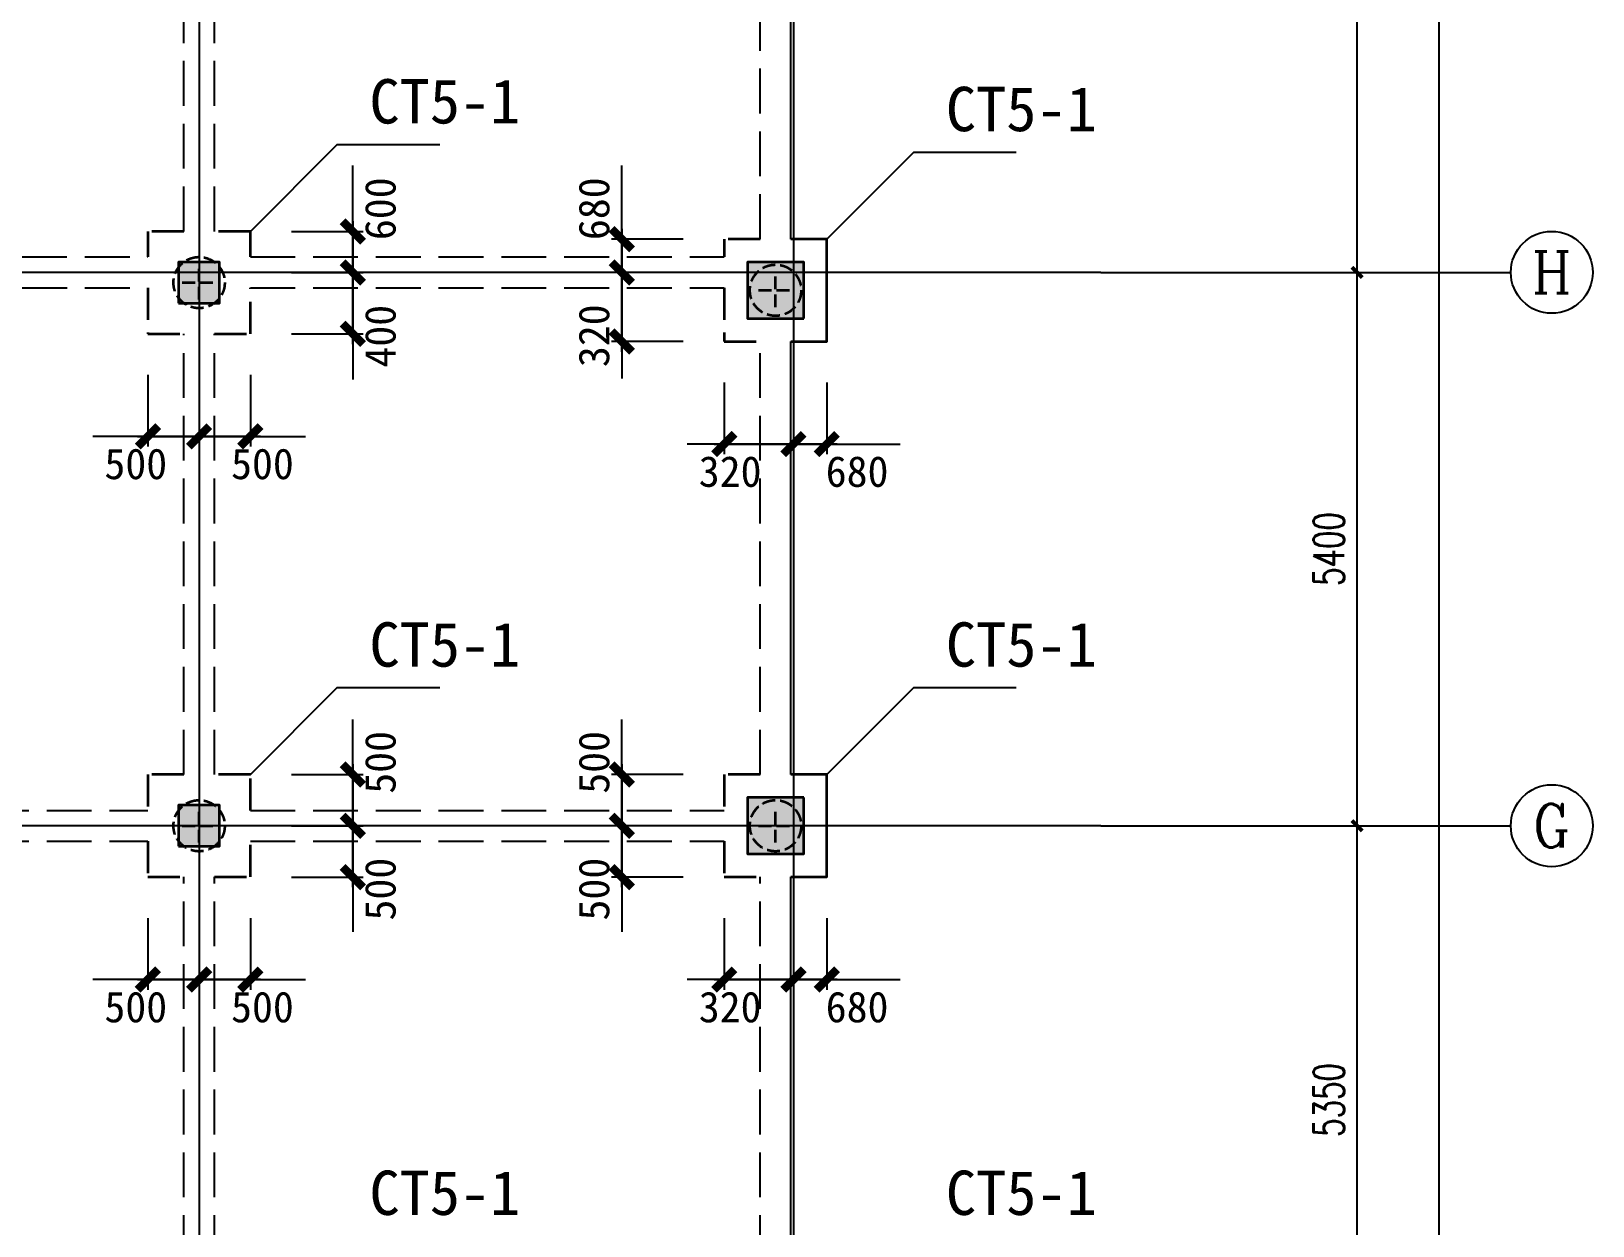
# Model space of a CAD drawing. Header units: millimetres. Extents: x -8252 to 341964, y -299084 to 206355.
# Drawn here: x 211995 to 227233, y 33313 to 44969 of the extents above; entities that cross this region are included whole.
import ezdxf
from ezdxf.enums import TextEntityAlignment as Align

# ---------------------------------------------------------------- set-up
doc = ezdxf.new("R2010")
doc.units = ezdxf.units.MM
doc.header["$LTSCALE"] = 500
doc.header["$PDMODE"] = 2
doc.header["$PDSIZE"] = 200
doc.linetypes.add('DASH', pattern=[0.35, 0.25, -0.1])
doc.linetypes.add('DASHDOT', pattern=[25.4, 12.7, -6.35, 0, -6.35])
for name, color, linetype in [('AXIS', 3, 'Continuous'), ('AXIS_TEXT', 7, 'Continuous'), ('dim____', 70, 'Continuous'), ('DOTE', 20, 'DASHDOT'), ('txt', 7, 'Continuous')]:
    doc.layers.add(name, color=color, linetype=linetype)
for name, color, linetype, lineweight in [('kz', 50, 'Continuous', 25), ('s117', 4, 'Continuous', 25), ('s121', 2, 'Continuous', 35), ('zkz', 200, 'Continuous', 35)]:
    doc.layers.add(name, color=color, linetype=linetype, lineweight=lineweight)
doc.styles.add('_TCH_AXIS', font='COMPLEX', dxfattribs={"bigfont": 'GBCBIG'})
doc.styles.add('_TCH_DIM_T3', font='SIMPLEX', dxfattribs={"width": 0.705882, "bigfont": 'GBCBIG'})
doc.styles.add('COMPLEX', font='COMPLEX')
doc.styles.add('宋体', font='')
doc.styles.get('宋体').set_extended_font_data('宋体')
doc.dimstyles.new('_TCH_ARCH&&100', dxfattribs={"dimtxt": 297.5, "dimasz": 100, "dimexe": 250, "dimexo": 300, "dimgap": 126.25, "dimtad": 1, "dimdec": 0, "dimzin": 0, "dimdsep": 46, "dimtxsty": '_TCH_DIM_T3', "dimblk": 'ARCHTICK', "dimcen": 0.09, "dimclrt": 7, "dimazin": 2, "dimtfac": 1, "dimtdec": 0, "dimtix": 1, "dimtmove": 2, "dimatfit": 3, "dimfxl": 100, "dimtolj": 1, "dimtzin": 0, "dimarcsym": 0})
doc.dimstyles.new('ISO-25', dxfattribs={"dimtxt": 2.5, "dimasz": 2.5, "dimexe": 1.25, "dimexo": 0.625, "dimtad": 1, "dimtxsty": 'Standard', "dimcen": 2.5, "dimadec": 0, "dimazin": 0, "dimtfac": 1, "dimtmove": 0, "dimatfit": 3, "dimfxl": 1, "dimarcsym": 0})

# ---------------------------------------------------------------- blocks, each defined once
blk = doc.blocks.new('_ArchTick')
at = {"color": 0, "linetype": 'ByBlock', "const_width": 0.4}
blk.add_lwpolyline([(-0.5, -0.5), (0.5, 0.5)], dxfattribs=at)
blk = doc.blocks.new('*D48')
at = {"layer": 'Defpoints', "color": 0, "transparency": 16777216}
for p in [(218758, 41941), (219433, 41941), (219433, 40941)]:
    blk.add_point(p, dxfattribs=at)
at = {"layer": 'dim____', "color": 0, "lineweight": -2, "transparency": 16777216}
for p, q in [((218758, 41541), (218758, 40841)), ((219433, 41541), (219433, 40841)), ((218658, 40941), (219433, 40941)), ((219433, 40941), (220475, 40941))]:
    blk.add_line(p, q, dxfattribs=at)
at = {"layer": 'dim____', "color": 0, "lineweight": -2, "transparency": 16777216, "xscale": 200, "yscale": 200, "zscale": 200, "rotation": 180}
blk.add_blockref('_ArchTick', (218758, 40941), dxfattribs=at)
at = {"layer": 'dim____', "color": 0, "lineweight": -2, "transparency": 16777216, "xscale": 200, "yscale": 200, "zscale": 200}
blk.add_blockref('_ArchTick', (219433, 40941), dxfattribs=at)
at = {"layer": 'dim____', "color": 7, "transparency": 16777216, "insert": (220054, 40671), "char_height": 300, "attachment_point": 5, "style": '宋体'}
blk.add_mtext('680', dxfattribs=at)
blk = doc.blocks.new('*D49')
at = {"layer": 'Defpoints', "color": 0, "transparency": 16777216}
for p in [(219433, 41941), (219758, 41941), (219433, 40941)]:
    blk.add_point(p, dxfattribs=at)
at = {"layer": 'dim____', "color": 0, "lineweight": -2, "transparency": 16777216}
for p, q in [((219433, 41541), (219433, 40841)), ((219758, 41541), (219758, 40841)), ((219433, 40941), (218396, 40941)), ((219858, 40941), (219433, 40941))]:
    blk.add_line(p, q, dxfattribs=at)
at = {"layer": 'dim____', "color": 0, "lineweight": -2, "transparency": 16777216, "xscale": 200, "yscale": 200, "zscale": 200, "rotation": 180}
blk.add_blockref('_ArchTick', (219433, 40941), dxfattribs=at)
at = {"layer": 'dim____', "color": 0, "lineweight": -2, "transparency": 16777216, "xscale": 200, "yscale": 200, "zscale": 200}
blk.add_blockref('_ArchTick', (219758, 40941), dxfattribs=at)
at = {"layer": 'dim____', "color": 7, "transparency": 16777216, "insert": (218815, 40671), "char_height": 300, "attachment_point": 5, "style": '宋体'}
blk.add_mtext('320', dxfattribs=at)
blk = doc.blocks.new('*D50')
at = {"layer": 'Defpoints', "color": 0, "transparency": 16777216}
for p in [(218758, 42941), (217758, 42616), (218758, 42616)]:
    blk.add_point(p, dxfattribs=at)
at = {"layer": 'dim____', "color": 0, "lineweight": -2, "transparency": 16777216}
for p, q in [((217758, 43041), (217758, 42616)), ((218358, 42941), (217658, 42941)), ((218358, 42616), (217658, 42616)), ((217758, 42616), (217758, 41580))]:
    blk.add_line(p, q, dxfattribs=at)
at = {"layer": 'dim____', "color": 0, "lineweight": -2, "transparency": 16777216, "xscale": 200, "yscale": 200, "zscale": 200}
for p, rotation in [((217758, 42941), 90), ((217758, 42616), 270)]:
    blk.add_blockref('_ArchTick', p, dxfattribs=dict(at, rotation=rotation))
at = {"layer": 'dim____', "color": 7, "transparency": 16777216, "insert": (217488, 41998), "char_height": 300, "attachment_point": 5, "rotation": 90, "style": '宋体'}
blk.add_mtext('320', dxfattribs=at)
blk = doc.blocks.new('*D51')
at = {"layer": 'Defpoints', "color": 0, "transparency": 16777216}
for p in [(217758, 42616), (218758, 42616), (218758, 41941)]:
    blk.add_point(p, dxfattribs=at)
at = {"layer": 'dim____', "color": 0, "lineweight": -2, "transparency": 16777216}
for p, q in [((217758, 42616), (217758, 43658)), ((218358, 42616), (217658, 42616)), ((217758, 41841), (217758, 42616)), ((218358, 41941), (217658, 41941))]:
    blk.add_line(p, q, dxfattribs=at)
at = {"layer": 'dim____', "color": 0, "lineweight": -2, "transparency": 16777216, "xscale": 200, "yscale": 200, "zscale": 200}
for p, rotation in [((217758, 42616), 90), ((217758, 41941), 270)]:
    blk.add_blockref('_ArchTick', p, dxfattribs=dict(at, rotation=rotation))
at = {"layer": 'dim____', "color": 7, "transparency": 16777216, "insert": (217488, 43237), "char_height": 300, "attachment_point": 5, "rotation": 90, "style": '宋体'}
blk.add_mtext('680', dxfattribs=at)
blk = doc.blocks.new('*D52')
at = {"layer": 'Defpoints', "color": 0, "transparency": 16777216}
for p in [(218758, 37716), (217758, 37216), (218758, 37216)]:
    blk.add_point(p, dxfattribs=at)
at = {"layer": 'dim____', "color": 0, "lineweight": -2, "transparency": 16777216}
for p, q in [((217758, 37816), (217758, 37216)), ((218358, 37716), (217658, 37716)), ((218358, 37216), (217658, 37216)), ((217758, 37216), (217758, 36180))]:
    blk.add_line(p, q, dxfattribs=at)
at = {"layer": 'dim____', "color": 0, "lineweight": -2, "transparency": 16777216, "xscale": 200, "yscale": 200, "zscale": 200}
for p, rotation in [((217758, 37716), 90), ((217758, 37216), 270)]:
    blk.add_blockref('_ArchTick', p, dxfattribs=dict(at, rotation=rotation))
at = {"layer": 'dim____', "color": 7, "transparency": 16777216, "insert": (217488, 36598), "char_height": 300, "attachment_point": 5, "rotation": 90, "style": '宋体'}
blk.add_mtext('500', dxfattribs=at)
blk = doc.blocks.new('*D53')
at = {"layer": 'Defpoints', "color": 0, "transparency": 16777216}
for p in [(217758, 37216), (218758, 37216), (218758, 36716)]:
    blk.add_point(p, dxfattribs=at)
at = {"layer": 'dim____', "color": 0, "lineweight": -2, "transparency": 16777216}
for p, q in [((217758, 37216), (217758, 38253)), ((218358, 37216), (217658, 37216)), ((217758, 36616), (217758, 37216)), ((218358, 36716), (217658, 36716))]:
    blk.add_line(p, q, dxfattribs=at)
at = {"layer": 'dim____', "color": 0, "lineweight": -2, "transparency": 16777216, "xscale": 200, "yscale": 200, "zscale": 200}
for p, rotation in [((217758, 37216), 90), ((217758, 36716), 270)]:
    blk.add_blockref('_ArchTick', p, dxfattribs=dict(at, rotation=rotation))
at = {"layer": 'dim____', "color": 7, "transparency": 16777216, "insert": (217488, 37835), "char_height": 300, "attachment_point": 5, "rotation": 90, "style": '宋体'}
blk.add_mtext('500', dxfattribs=at)
blk = doc.blocks.new('*D54')
at = {"layer": 'Defpoints', "color": 0, "transparency": 16777216}
for p in [(218758, 36716), (219433, 36716), (219433, 35716)]:
    blk.add_point(p, dxfattribs=at)
at = {"layer": 'dim____', "color": 0, "lineweight": -2, "transparency": 16777216}
for p, q in [((218758, 36316), (218758, 35616)), ((219433, 36316), (219433, 35616)), ((218658, 35716), (219433, 35716)), ((219433, 35716), (220475, 35716))]:
    blk.add_line(p, q, dxfattribs=at)
at = {"layer": 'dim____', "color": 0, "lineweight": -2, "transparency": 16777216, "xscale": 200, "yscale": 200, "zscale": 200, "rotation": 180}
blk.add_blockref('_ArchTick', (218758, 35716), dxfattribs=at)
at = {"layer": 'dim____', "color": 0, "lineweight": -2, "transparency": 16777216, "xscale": 200, "yscale": 200, "zscale": 200}
blk.add_blockref('_ArchTick', (219433, 35716), dxfattribs=at)
at = {"layer": 'dim____', "color": 7, "transparency": 16777216, "insert": (220054, 35446), "char_height": 300, "attachment_point": 5, "style": '宋体'}
blk.add_mtext('680', dxfattribs=at)
blk = doc.blocks.new('*D55')
at = {"layer": 'Defpoints', "color": 0, "transparency": 16777216}
for p in [(219433, 36716), (219758, 36716), (219433, 35716)]:
    blk.add_point(p, dxfattribs=at)
at = {"layer": 'dim____', "color": 0, "lineweight": -2, "transparency": 16777216}
for p, q in [((219433, 36316), (219433, 35616)), ((219758, 36316), (219758, 35616)), ((219433, 35716), (218396, 35716)), ((219858, 35716), (219433, 35716))]:
    blk.add_line(p, q, dxfattribs=at)
at = {"layer": 'dim____', "color": 0, "lineweight": -2, "transparency": 16777216, "xscale": 200, "yscale": 200, "zscale": 200, "rotation": 180}
blk.add_blockref('_ArchTick', (219433, 35716), dxfattribs=at)
at = {"layer": 'dim____', "color": 0, "lineweight": -2, "transparency": 16777216, "xscale": 200, "yscale": 200, "zscale": 200}
blk.add_blockref('_ArchTick', (219758, 35716), dxfattribs=at)
at = {"layer": 'dim____', "color": 7, "transparency": 16777216, "insert": (218815, 35446), "char_height": 300, "attachment_point": 5, "style": '宋体'}
blk.add_mtext('320', dxfattribs=at)
blk = doc.blocks.new('*D258')
at = {"layer": 'Defpoints', "color": 0, "transparency": 16777216}
for p in [(214133, 42616), (215133, 42616), (214133, 42016)]:
    blk.add_point(p, dxfattribs=at)
at = {"layer": 'dim____', "color": 0, "lineweight": -2, "transparency": 16777216}
for p, q in [((215133, 42616), (215133, 43658)), ((214533, 42616), (215233, 42616)), ((215133, 41916), (215133, 42616)), ((214533, 42016), (215233, 42016))]:
    blk.add_line(p, q, dxfattribs=at)
at = {"layer": 'dim____', "color": 0, "lineweight": -2, "transparency": 16777216, "xscale": 200, "yscale": 200, "zscale": 200}
for p, rotation in [((215133, 42616), 90), ((215133, 42016), 270)]:
    blk.add_blockref('_ArchTick', p, dxfattribs=dict(at, rotation=rotation))
at = {"layer": 'dim____', "color": 7, "transparency": 16777216, "insert": (215403, 43237), "char_height": 300, "attachment_point": 5, "rotation": 90, "style": '宋体'}
blk.add_mtext('600', dxfattribs=at)
blk = doc.blocks.new('*D259')
at = {"layer": 'Defpoints', "color": 0, "transparency": 16777216}
for p in [(214133, 43016), (214133, 42616), (215133, 42616)]:
    blk.add_point(p, dxfattribs=at)
at = {"layer": 'dim____', "color": 0, "lineweight": -2, "transparency": 16777216}
for p, q in [((214533, 43016), (215233, 43016)), ((215133, 43116), (215133, 42616)), ((214533, 42616), (215233, 42616)), ((215133, 42616), (215133, 41570))]:
    blk.add_line(p, q, dxfattribs=at)
at = {"layer": 'dim____', "color": 0, "lineweight": -2, "transparency": 16777216, "xscale": 200, "yscale": 200, "zscale": 200}
for p, rotation in [((215133, 43016), 90), ((215133, 42616), 270)]:
    blk.add_blockref('_ArchTick', p, dxfattribs=dict(at, rotation=rotation))
at = {"layer": 'dim____', "color": 7, "transparency": 16777216, "insert": (215403, 41993), "char_height": 300, "attachment_point": 5, "rotation": 90, "style": '宋体'}
blk.add_mtext('400', dxfattribs=at)
blk = doc.blocks.new('*D260')
at = {"layer": 'Defpoints', "color": 0, "transparency": 16777216}
for p in [(213133, 42016), (213633, 42016), (213633, 41016)]:
    blk.add_point(p, dxfattribs=at)
at = {"layer": 'dim____', "color": 0, "lineweight": -2, "transparency": 16777216}
for p, q in [((213133, 41616), (213133, 40916)), ((213633, 41616), (213633, 40916)), ((213033, 41016), (213633, 41016)), ((213633, 41016), (214670, 41016))]:
    blk.add_line(p, q, dxfattribs=at)
at = {"layer": 'dim____', "color": 0, "lineweight": -2, "transparency": 16777216, "xscale": 200, "yscale": 200, "zscale": 200, "rotation": 180}
blk.add_blockref('_ArchTick', (213133, 41016), dxfattribs=at)
at = {"layer": 'dim____', "color": 0, "lineweight": -2, "transparency": 16777216, "xscale": 200, "yscale": 200, "zscale": 200}
blk.add_blockref('_ArchTick', (213633, 41016), dxfattribs=at)
at = {"layer": 'dim____', "color": 7, "transparency": 16777216, "insert": (214251, 40746), "char_height": 300, "attachment_point": 5, "style": '宋体'}
blk.add_mtext('500', dxfattribs=at)
blk = doc.blocks.new('*D261')
at = {"layer": 'Defpoints', "color": 0, "transparency": 16777216}
for p in [(213633, 42016), (214133, 42016), (213633, 41016)]:
    blk.add_point(p, dxfattribs=at)
at = {"layer": 'dim____', "color": 0, "lineweight": -2, "transparency": 16777216}
for p, q in [((213633, 41616), (213633, 40916)), ((214133, 41616), (214133, 40916)), ((213633, 41016), (212596, 41016)), ((214233, 41016), (213633, 41016))]:
    blk.add_line(p, q, dxfattribs=at)
at = {"layer": 'dim____', "color": 0, "lineweight": -2, "transparency": 16777216, "xscale": 200, "yscale": 200, "zscale": 200, "rotation": 180}
blk.add_blockref('_ArchTick', (213633, 41016), dxfattribs=at)
at = {"layer": 'dim____', "color": 0, "lineweight": -2, "transparency": 16777216, "xscale": 200, "yscale": 200, "zscale": 200}
blk.add_blockref('_ArchTick', (214133, 41016), dxfattribs=at)
at = {"layer": 'dim____', "color": 7, "transparency": 16777216, "insert": (213015, 40746), "char_height": 300, "attachment_point": 5, "style": '宋体'}
blk.add_mtext('500', dxfattribs=at)
blk = doc.blocks.new('*D262')
at = {"layer": 'Defpoints', "color": 0, "transparency": 16777216}
for p in [(214133, 37216), (215133, 37216), (214133, 36716)]:
    blk.add_point(p, dxfattribs=at)
at = {"layer": 'dim____', "color": 0, "lineweight": -2, "transparency": 16777216}
for p, q in [((215133, 37216), (215133, 38253)), ((214533, 37216), (215233, 37216)), ((215133, 36616), (215133, 37216)), ((214533, 36716), (215233, 36716))]:
    blk.add_line(p, q, dxfattribs=at)
at = {"layer": 'dim____', "color": 0, "lineweight": -2, "transparency": 16777216, "xscale": 200, "yscale": 200, "zscale": 200}
for p, rotation in [((215133, 37216), 90), ((215133, 36716), 270)]:
    blk.add_blockref('_ArchTick', p, dxfattribs=dict(at, rotation=rotation))
at = {"layer": 'dim____', "color": 7, "transparency": 16777216, "insert": (215403, 37835), "char_height": 300, "attachment_point": 5, "rotation": 90, "style": '宋体'}
blk.add_mtext('500', dxfattribs=at)
blk = doc.blocks.new('*D263')
at = {"layer": 'Defpoints', "color": 0, "transparency": 16777216}
for p in [(214133, 37716), (214133, 37216), (215133, 37216)]:
    blk.add_point(p, dxfattribs=at)
at = {"layer": 'dim____', "color": 0, "lineweight": -2, "transparency": 16777216}
for p, q in [((215133, 37816), (215133, 37216)), ((214533, 37716), (215233, 37716)), ((214533, 37216), (215233, 37216)), ((215133, 37216), (215133, 36180))]:
    blk.add_line(p, q, dxfattribs=at)
at = {"layer": 'dim____', "color": 0, "lineweight": -2, "transparency": 16777216, "xscale": 200, "yscale": 200, "zscale": 200}
for p, rotation in [((215133, 37716), 90), ((215133, 37216), 270)]:
    blk.add_blockref('_ArchTick', p, dxfattribs=dict(at, rotation=rotation))
at = {"layer": 'dim____', "color": 7, "transparency": 16777216, "insert": (215403, 36598), "char_height": 300, "attachment_point": 5, "rotation": 90, "style": '宋体'}
blk.add_mtext('500', dxfattribs=at)
blk = doc.blocks.new('*D264')
at = {"layer": 'Defpoints', "color": 0, "transparency": 16777216}
for p in [(213133, 36716), (213633, 36716), (213633, 35716)]:
    blk.add_point(p, dxfattribs=at)
at = {"layer": 'dim____', "color": 0, "lineweight": -2, "transparency": 16777216}
for p, q in [((213133, 36316), (213133, 35616)), ((213633, 36316), (213633, 35616)), ((213033, 35716), (213633, 35716)), ((213633, 35716), (214670, 35716))]:
    blk.add_line(p, q, dxfattribs=at)
at = {"layer": 'dim____', "color": 0, "lineweight": -2, "transparency": 16777216, "xscale": 200, "yscale": 200, "zscale": 200, "rotation": 180}
blk.add_blockref('_ArchTick', (213133, 35716), dxfattribs=at)
at = {"layer": 'dim____', "color": 0, "lineweight": -2, "transparency": 16777216, "xscale": 200, "yscale": 200, "zscale": 200}
blk.add_blockref('_ArchTick', (213633, 35716), dxfattribs=at)
at = {"layer": 'dim____', "color": 7, "transparency": 16777216, "insert": (214251, 35446), "char_height": 300, "attachment_point": 5, "style": '宋体'}
blk.add_mtext('500', dxfattribs=at)
blk = doc.blocks.new('*D265')
at = {"layer": 'Defpoints', "color": 0, "transparency": 16777216}
for p in [(213633, 36716), (214133, 36716), (213633, 35716)]:
    blk.add_point(p, dxfattribs=at)
at = {"layer": 'dim____', "color": 0, "lineweight": -2, "transparency": 16777216}
for p, q in [((213633, 36316), (213633, 35616)), ((214133, 36316), (214133, 35616)), ((213633, 35716), (212596, 35716)), ((214233, 35716), (213633, 35716))]:
    blk.add_line(p, q, dxfattribs=at)
at = {"layer": 'dim____', "color": 0, "lineweight": -2, "transparency": 16777216, "xscale": 200, "yscale": 200, "zscale": 200, "rotation": 180}
blk.add_blockref('_ArchTick', (213633, 35716), dxfattribs=at)
at = {"layer": 'dim____', "color": 0, "lineweight": -2, "transparency": 16777216, "xscale": 200, "yscale": 200, "zscale": 200}
blk.add_blockref('_ArchTick', (214133, 35716), dxfattribs=at)
at = {"layer": 'dim____', "color": 7, "transparency": 16777216, "insert": (213015, 35446), "char_height": 300, "attachment_point": 5, "style": '宋体'}
blk.add_mtext('500', dxfattribs=at)
blk = doc.blocks.new('_AXISO')
blk.add_circle((0, 0), 0.5)
at = {"layer": 'AXIS_TEXT', "style": 'COMPLEX', "width": 1.041667}
blk.add_attdef('A', text='', height=0.56, dxfattribs=at).set_placement((-0.25, -0.28), (0.25, -0.28), align=Align.FIT)
blk = doc.blocks.new('*D879')
at = {"layer": 'AXIS', "color": 0, "lineweight": -2, "transparency": 16777216}
for p, q in [((222733, 56216), (225983, 56216)), ((225733, 1316), (225733, 56216)), ((222733, 1316), (225983, 1316))]:
    blk.add_line(p, q, dxfattribs=at)
at = {"layer": 'Defpoints', "color": 0, "transparency": 16777216}
for p in [(222433, 56216), (225733, 56216), (222433, 1316)]:
    blk.add_point(p, dxfattribs=at)
at = {"layer": 'AXIS', "color": 0, "lineweight": -2, "transparency": 16777216, "xscale": 100, "yscale": 100, "zscale": 100}
for p, rotation in [((225733, 56216), 90), ((225733, 1316), 270)]:
    blk.add_blockref('_ArchTick', p, dxfattribs=dict(at, rotation=rotation))
at = {"layer": 'AXIS', "color": 7, "transparency": 16777216, "insert": (225458, 28766), "char_height": 297.5, "attachment_point": 5, "rotation": 90, "style": '_TCH_DIM_T3'}
blk.add_mtext('\\A1;54900', dxfattribs=at)
blk = doc.blocks.new('*D885')
at = {"layer": 'AXIS', "color": 0, "lineweight": -2, "transparency": 16777216}
for p, q in [((222733, 37216), (225183, 37216)), ((224933, 31866), (224933, 37216)), ((222733, 31866), (225183, 31866))]:
    blk.add_line(p, q, dxfattribs=at)
at = {"layer": 'Defpoints', "color": 0, "transparency": 16777216}
for p in [(222433, 37216), (224933, 37216), (222433, 31866)]:
    blk.add_point(p, dxfattribs=at)
at = {"layer": 'AXIS', "color": 0, "lineweight": -2, "transparency": 16777216, "xscale": 100, "yscale": 100, "zscale": 100}
for p, rotation in [((224933, 37216), 90), ((224933, 31866), 270)]:
    blk.add_blockref('_ArchTick', p, dxfattribs=dict(at, rotation=rotation))
at = {"layer": 'AXIS', "color": 7, "transparency": 16777216, "insert": (224658, 34541), "char_height": 297.5, "attachment_point": 5, "rotation": 90, "style": '_TCH_DIM_T3'}
blk.add_mtext('\\A1;5350', dxfattribs=at)
blk = doc.blocks.new('*D886')
at = {"layer": 'AXIS', "color": 0, "lineweight": -2, "transparency": 16777216}
for p, q in [((222733, 42616), (225183, 42616)), ((224933, 37216), (224933, 42616)), ((222733, 37216), (225183, 37216))]:
    blk.add_line(p, q, dxfattribs=at)
at = {"layer": 'Defpoints', "color": 0, "transparency": 16777216}
for p in [(222433, 42616), (224933, 42616), (222433, 37216)]:
    blk.add_point(p, dxfattribs=at)
at = {"layer": 'AXIS', "color": 0, "lineweight": -2, "transparency": 16777216, "xscale": 100, "yscale": 100, "zscale": 100}
for p, rotation in [((224933, 42616), 90), ((224933, 37216), 270)]:
    blk.add_blockref('_ArchTick', p, dxfattribs=dict(at, rotation=rotation))
at = {"layer": 'AXIS', "color": 7, "transparency": 16777216, "insert": (224658, 39916), "char_height": 297.5, "attachment_point": 5, "rotation": 90, "style": '_TCH_DIM_T3'}
blk.add_mtext('\\A1;5400', dxfattribs=at)
blk = doc.blocks.new('*D887')
at = {"layer": 'AXIS', "color": 0, "lineweight": -2, "transparency": 16777216}
for p, q in [((222733, 50116), (225183, 50116)), ((224933, 42616), (224933, 50116)), ((222733, 42616), (225183, 42616))]:
    blk.add_line(p, q, dxfattribs=at)
at = {"layer": 'Defpoints', "color": 0, "transparency": 16777216}
for p in [(222433, 50116), (224933, 50116), (222433, 42616)]:
    blk.add_point(p, dxfattribs=at)
at = {"layer": 'AXIS', "color": 0, "lineweight": -2, "transparency": 16777216, "xscale": 100, "yscale": 100, "zscale": 100}
for p, rotation in [((224933, 50116), 90), ((224933, 42616), 270)]:
    blk.add_blockref('_ArchTick', p, dxfattribs=dict(at, rotation=rotation))
at = {"layer": 'AXIS', "color": 7, "transparency": 16777216, "insert": (224658, 46366), "char_height": 297.5, "attachment_point": 5, "rotation": 90, "style": '_TCH_DIM_T3'}
blk.add_mtext('\\A1;7500', dxfattribs=at)

msp = doc.modelspace()

# ---------------------------------------------------------------- hatches: boundary and pattern name
at = {"layer": 'kz'}
h = msp.add_hatch(color=52, dxfattribs=at)
h.dxf.hatch_style = 1
h.paths.add_polyline_path([(213433.088, 42316.423), (213833.088, 42316.423), (213833.088, 42716.423), (213433.088, 42716.423)])
h = msp.add_hatch(color=52, dxfattribs=at)
h.dxf.hatch_style = 1
h.paths.add_polyline_path([(219533.088, 42166.423), (219533.088, 42716.423), (218983.088, 42716.423), (218983.088, 42166.423)])
h = msp.add_hatch(color=52, dxfattribs=at)
h.dxf.hatch_style = 1
h.paths.add_polyline_path([(219533.088, 37491.423), (218983.088, 37491.423), (218983.088, 36941.423), (219533.088, 36941.423)])
h = msp.add_hatch(color=52, dxfattribs=at)
h.dxf.hatch_style = 1
h.paths.add_polyline_path([(213433.088, 37016.423), (213833.088, 37016.423), (213833.088, 37416.423), (213433.088, 37416.423)])

# ---------------------------------------------------------------- linework, layer by layer
at = {"layer": 'AXIS'}
for p, q in [((222433.088, 42616.423), (226433.088, 42616.423)), ((222433.088, 37216.423), (226433.088, 37216.423))]:
    msp.add_line(p, q, dxfattribs=at)
at = {"layer": 'DOTE', "ltscale": 5}
for p, q in [((213633.088, 59216.423), (213633.088, -2133.577)), ((219433.088, 59216.423), (219433.088, -2133.577)), ((222433.088, 42616.423), (143483.222, 42616.423)), ((222433.088, 37216.423), (143483.088, 37216.423))]:
    msp.add_line(p, q, dxfattribs=at)
at = {"layer": 'kz', "lineweight": 35}
for points in [[(213433.088, 42316.423), (213833.088, 42316.423), (213833.088, 42716.423), (213433.088, 42716.423)], [(219533.088, 42166.423), (219533.088, 42716.423), (218983.088, 42716.423), (218983.088, 42166.423)], [(219533.088, 37491.423), (218983.088, 37491.423), (218983.088, 36941.423), (219533.088, 36941.423)], [(213433.088, 37016.423), (213833.088, 37016.423), (213833.088, 37416.423), (213433.088, 37416.423)]]:
    msp.add_lwpolyline(points, close=True, dxfattribs=at)
at = {"layer": 's117', "linetype": 'DASH', "ltscale": 3.5}
for p, q in [((213483.088, 43016.423), (213483.088, 49616.423)), ((213783.088, 43016.423), (213783.088, 49616.423)), ((219108.088, 42941.423), (219108.088, 49616.423)), ((208230.329, 42766.423), (213133.088, 42766.423)), ((214133.088, 42766.423), (218758.088, 42766.423)), ((208231.387, 42466.423), (213133.088, 42466.423)), ((214133.088, 42466.423), (218758.088, 42466.423)), ((213483.088, 37716.423), (213483.088, 42016.423)), ((213783.088, 37716.423), (213783.088, 42016.423)), ((219108.088, 37716.423), (219108.088, 41941.423)), ((209083.088, 37366.423), (213133.088, 37366.423)), ((214133.088, 37366.423), (218758.088, 37366.423)), ((209083.088, 37066.423), (213133.088, 37066.423)), ((214133.088, 37066.423), (218758.088, 37066.423)), ((213483.088, 32366.423), (213483.088, 36716.423)), ((213783.088, 32366.423), (213783.088, 36716.423)), ((219108.088, 32366.423), (219108.088, 36716.423))]:
    msp.add_line(p, q, dxfattribs=at)
at = {"layer": 's117'}
for p, q in [((219408.088, 42941.423), (219408.088, 49616.423)), ((219408.088, 37716.423), (219408.088, 41941.423)), ((219408.088, 32366.423), (219408.088, 36716.423))]:
    msp.add_line(p, q, dxfattribs=at)
at = {"layer": 's121', "linetype": 'DASH', "ltscale": 2.5}
for points in [[(213483.088, 43016.423), (213133.088, 43016.423), (213133.088, 42766.423)], [(214133.088, 42766.423), (214133.088, 43016.423), (213783.088, 43016.423)], [(219108.088, 42941.423), (218758.088, 42941.423), (218758.088, 42766.423)], [(213133.088, 42466.423), (213133.088, 42016.423), (213483.088, 42016.423)], [(213783.088, 42016.423), (214133.088, 42016.423), (214133.088, 42466.423)], [(218758.088, 42466.423), (218758.088, 41941.423), (219108.088, 41941.423)], [(213483.088, 37716.423), (213133.088, 37716.423), (213133.088, 37366.423)], [(214133.088, 37366.423), (214133.088, 37716.423), (213783.088, 37716.423)], [(219108.088, 37716.423), (218758.088, 37716.423), (218758.088, 37366.423)], [(213133.088, 37066.423), (213133.088, 36716.423), (213483.088, 36716.423)], [(213783.088, 36716.423), (214133.088, 36716.423), (214133.088, 37066.423)], [(218758.088, 37066.423), (218758.088, 36716.423), (219108.088, 36716.423)]]:
    msp.add_lwpolyline(points, dxfattribs=at)
at = {"layer": 's121'}
for points in [[(219408.088, 41941.423), (219758.088, 41941.423), (219758.088, 42941.423), (219408.088, 42941.423)], [(219408.088, 36716.423), (219758.088, 36716.423), (219758.088, 37716.423), (219408.088, 37716.423)]]:
    msp.add_lwpolyline(points, dxfattribs=at)
at = {"layer": 'txt'}
for points in [[(214133.088, 43016.423), (214981.616, 43864.951), (215981.616, 43864.951)], [(219758.088, 42941.423), (220606.616, 43789.951), (221606.616, 43789.951)], [(214133.088, 37716.423), (214981.616, 38564.951), (215981.616, 38564.951)], [(219758.088, 37716.423), (220606.616, 38564.951), (221606.616, 38564.951)]]:
    msp.add_lwpolyline(points, dxfattribs=at)
at = {"layer": 'zkz', "linetype": 'DASH'}
for p, q in [((213633.088, 42351.423), (213633.088, 42681.423)), ((213468.088, 42516.423), (213798.088, 42516.423)), ((219258.088, 42276.423), (219258.088, 42606.423)), ((219093.088, 42441.423), (219423.088, 42441.423)), ((213633.088, 37051.423), (213633.088, 37381.423)), ((219258.088, 37051.423), (219258.088, 37381.423)), ((213468.088, 37216.423), (213798.088, 37216.423)), ((219093.088, 37216.423), (219423.088, 37216.423))]:
    msp.add_line(p, q, dxfattribs=at)
for centre in [(213633.088, 42516.423), (219258.088, 42441.423), (213633.088, 37216.423), (219258.088, 37216.423)]:
    msp.add_circle(centre, 250, dxfattribs=at)

# ---------------------------------------------------------------- block references
at = {"layer": 'AXIS'}
ref = msp.add_blockref('_AXISO', (226833.088, 42616.423), dxfattribs=dict(at, xscale=800, yscale=800, zscale=800))
ref.add_attrib('A', 'H', dxfattribs={"layer": 'AXIS_TEXT', "height": 405.517, "style": '_TCH_AXIS'}).set_placement((226639.985, 42413.665), (227026.192, 42413.665), align=Align.FIT)
ref = msp.add_blockref('_AXISO', (226833.088, 37216.423), dxfattribs=dict(at, xscale=800, yscale=800, zscale=800))
ref.add_attrib('A', 'G', dxfattribs={"layer": 'AXIS_TEXT', "height": 425.184, "style": '_TCH_AXIS'}).set_placement((226650.867, 37003.831), (227015.31, 37003.831), align=Align.FIT)

# ---------------------------------------------------------------- texts
at = {"layer": 'txt', "char_height": 433, "width": 1000, "attachment_point": 5}
for insert in [(216031.778, 44281.684), (221656.778, 44206.684), (216031.778, 38981.684), (221656.778, 38981.684), (216031.778, 33631.684), (221656.778, 33631.684)]:
    msp.add_mtext('CT5-1', dxfattribs=dict(at, insert=insert))

# ---------------------------------------------------------------- dimensions: what is measured, and where the dimension line sits
at = {"layer": 'AXIS'}
for p1, p2, distance, picture, middle in [((222433.088, 1316.423), (222433.088, 56216.423), -3300, '*D879', (225458.088, 28766.423)), ((222433.088, 42616.423), (222433.088, 50116.423), -2500, '*D887', (224658.088, 46366.423)), ((222433.088, 37216.423), (222433.088, 42616.423), -2500, '*D886', (224658.088, 39916.423)), ((222433.088, 31866.423), (222433.088, 37216.423), -2500, '*D885', (224658.088, 34541.423))]:
    dim = msp.add_aligned_dim(p1=p1, p2=p2, distance=distance, dimstyle='_TCH_ARCH&&100', dxfattribs=at)
    dim.commit()
    dim.dimension.update_dxf_attribs({"geometry": picture, "text_midpoint": middle})
at = {"layer": 'dim____'}
for p1, p2, distance, picture, middle in [((214133.088, 42016.423), (214133.088, 42616.423), -1000, '*D258', (215403.088, 43237.261)), ((218758.088, 41941.423), (218758.088, 42616.423), 1000, '*D51', (217488.088, 43237.261)), ((214133.088, 43016.423), (214133.088, 42616.423), 1000, '*D259', (215403.088, 41993.071)), ((218758.088, 42941.423), (218758.088, 42616.423), -1000, '*D50', (217488.088, 41998.099)), ((214133.088, 42016.423), (213633.088, 42016.423), 1000, '*D261', (213014.764, 40746.423)), ((213133.088, 42016.423), (213633.088, 42016.423), -1000, '*D260', (214251.412, 40746.423)), ((219758.088, 41941.423), (219433.088, 41941.423), 1000, '*D49', (218814.764, 40671.423)), ((218758.088, 41941.423), (219433.088, 41941.423), -1000, '*D48', (220053.926, 40671.423)), ((214133.088, 36716.423), (214133.088, 37216.423), -1000, '*D262', (215403.088, 37834.747)), ((218758.088, 36716.423), (218758.088, 37216.423), 1000, '*D53', (217488.088, 37834.747)), ((214133.088, 37716.423), (214133.088, 37216.423), 1000, '*D263', (215403.088, 36598.099)), ((218758.088, 37716.423), (218758.088, 37216.423), -1000, '*D52', (217488.088, 36598.099)), ((214133.088, 36716.423), (213633.088, 36716.423), 1000, '*D265', (213014.764, 35446.423)), ((213133.088, 36716.423), (213633.088, 36716.423), -1000, '*D264', (214251.412, 35446.423)), ((219758.088, 36716.423), (219433.088, 36716.423), 1000, '*D55', (218814.764, 35446.423)), ((218758.088, 36716.423), (219433.088, 36716.423), -1000, '*D54', (220053.926, 35446.423))]:
    dim = msp.add_aligned_dim(p1=p1, p2=p2, distance=distance, dimstyle='ISO-25', override={"dimtxt": 300, "dimasz": 200, "dimexe": 100, "dimexo": 400, "dimgap": 120, "dimtad": 2, "dimrnd": 10, "dimtxsty": '宋体', "dimblk1": 'ArchTick', "dimblk2": 'ArchTick', "dimsah": 1, "dimdle": 100, "dimclrt": 7}, dxfattribs=at)
    dim.commit()
    dim.dimension.update_dxf_attribs({"geometry": picture, "text_midpoint": middle})

doc.saveas('drawing.dxf')
